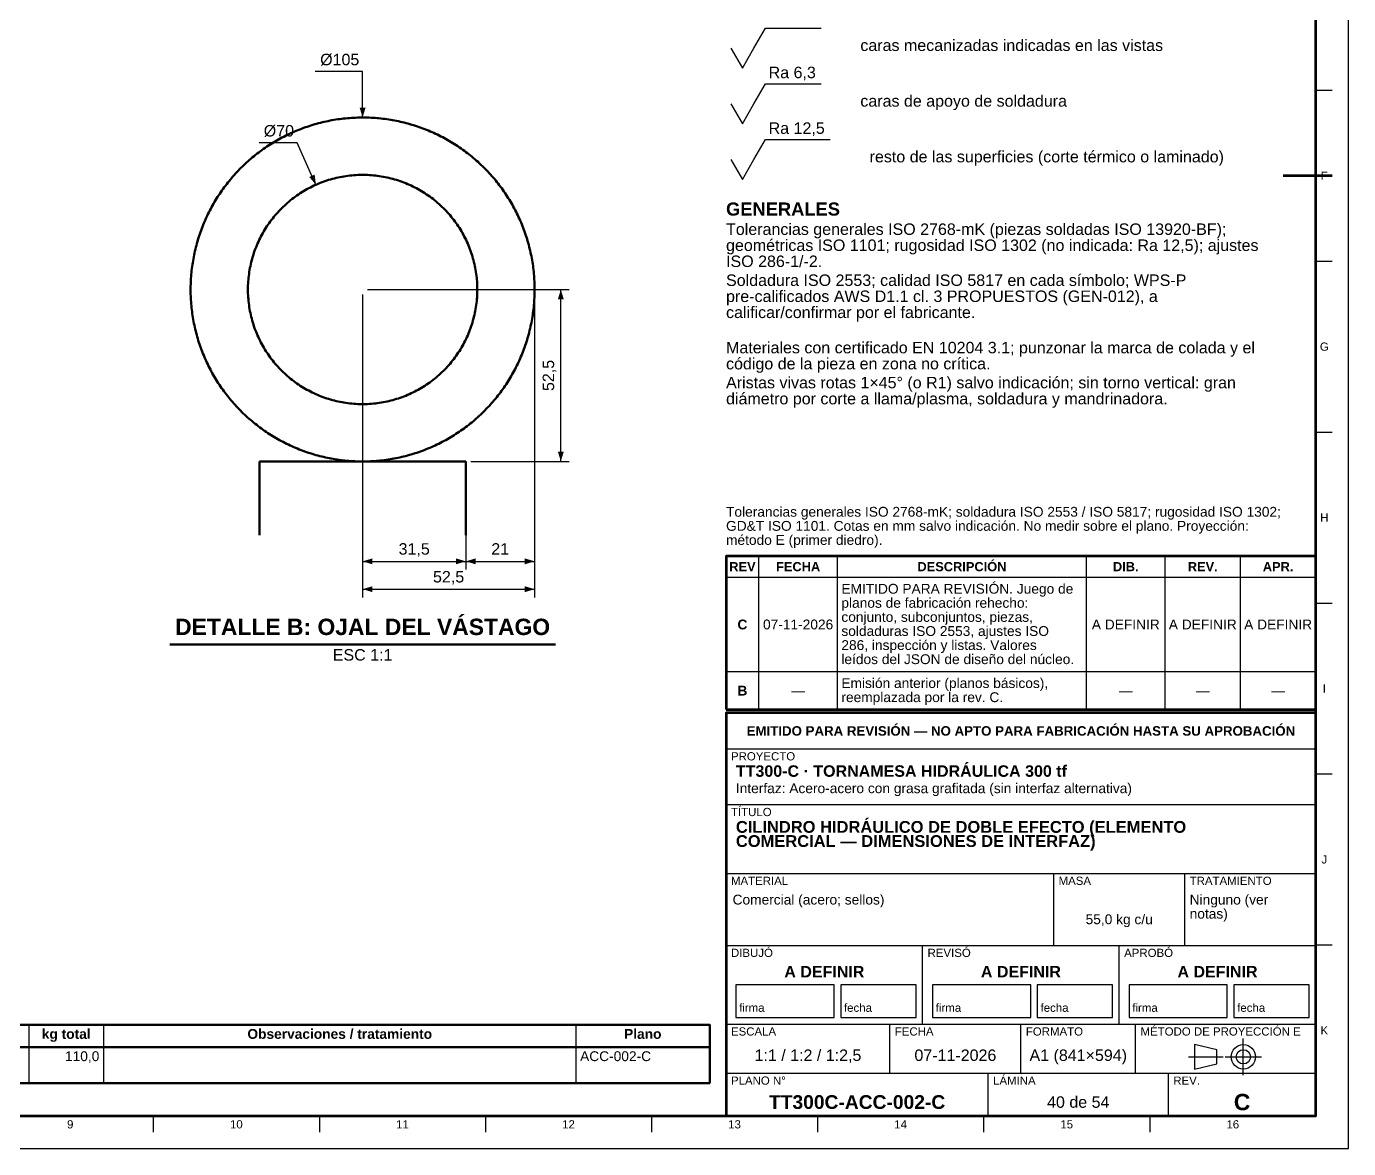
# Model space of a CAD drawing. Header units: millimetres. Extents: x 0 to 841, y 0 to 594.
# Drawn here: x 437.5 to 841, y 0 to 342.6 of the extents above; entities that cross this region are included whole.
import ezdxf
from ezdxf.enums import TextEntityAlignment as Align

# ---------------------------------------------------------------- set-up
doc = ezdxf.new("R2010")
doc.units = ezdxf.units.MM
doc.linetypes.add('EJE', pattern=[31, 20, -4, 3, -4])
for name, color, linetype, lineweight in [('COTA', 7, 'CONTINUOUS', 25), ('EJE', 7, 'EJE', 25), ('FINA', 7, 'CONTINUOUS', 25), ('MARCO', 7, 'CONTINUOUS', 70), ('TXT', 7, 'CONTINUOUS', 25), ('VIS', 7, 'CONTINUOUS', 50)]:
    doc.layers.add(name, color=color, linetype=linetype, lineweight=lineweight)
doc.styles.add('STD', font='LiberationSans-Regular.ttf')
doc.styles.add('STDB', font='LiberationSans-Bold.ttf')

msp = doc.modelspace()

# ---------------------------------------------------------------- linework, layer by layer
at = {"layer": 'COTA'}
for p, q in [((540.07, 328.77), (525.62, 328.77)), ((540.07, 314.77), (540.07, 328.77)), ((520.14, 307.03), (508.52, 307.03)), ((525.83, 294.24), (520.14, 307.03)), ((540.07, 260.77), (540.07, 176.77)), ((540.07, 260.77), (540.07, 168.27)), ((541.57, 262.27), (603.07, 262.27)), ((592.57, 260.77), (592.57, 176.77)), ((592.57, 260.77), (592.57, 168.27)), ((600.57, 209.77), (600.57, 262.27)), ((571.57, 208.27), (571.57, 176.77)), ((571.57, 208.27), (571.57, 176.77)), ((573.07, 209.77), (603.07, 209.77)), ((540.07, 179.27), (571.57, 179.27)), ((571.57, 179.27), (592.57, 179.27)), ((540.07, 170.77), (592.57, 170.77))]:
    msp.add_line(p, q, dxfattribs=at)
for points in [[(659.5, 335.93), (663, 342.03), (679.99, 342.03)], [(652.5, 335.93), (656, 329.83), (659.5, 335.93)], [(659.5, 318.93), (663, 325.03), (679.99, 325.03)], [(652.5, 318.93), (656, 312.83), (659.5, 318.93)], [(659.5, 301.93), (663, 308.03), (682.82, 308.03)], [(652.5, 301.93), (656, 295.83), (659.5, 301.93)]]:
    msp.add_lwpolyline(points, dxfattribs=at)
for points in [[(540.07, 314.77), (540.97, 317.77), (539.17, 317.77)], [(525.83, 294.24), (525.44, 297.35), (523.79, 296.62)], [(600.57, 262.27), (599.67, 259.27), (601.47, 259.27)], [(600.57, 209.77), (601.47, 212.77), (599.67, 212.77)], [(540.07, 179.27), (543.07, 178.37), (543.07, 180.17)], [(571.57, 179.27), (568.57, 180.17), (568.57, 178.37)], [(571.57, 179.27), (574.57, 178.37), (574.57, 180.17)], [(592.57, 179.27), (589.57, 180.17), (589.57, 178.37)], [(540.07, 170.77), (543.07, 169.87), (543.07, 171.67)], [(592.57, 170.77), (589.57, 171.67), (589.57, 169.87)]]:
    msp.add_solid(points, dxfattribs=at)
at = {"layer": 'EJE'}
for p, q in [((808.88, 22.42), (808.88, 33.58)), ((792.14, 28), (802.68, 28)), ((803.3, 28), (814.46, 28))]:
    msp.add_line(p, q, dxfattribs=at)
at = {"layer": 'FINA'}
for p, q in [((831, 323.09), (836, 323.09)), ((831, 270.91), (836, 270.91)), ((831, 218.73), (836, 218.73)), ((661, 134), (661, 180.9)), ((685, 134), (685, 180.9)), ((761, 134), (761, 180.9)), ((785, 134), (785, 180.9)), ((808, 134), (808, 180.9)), ((651, 174.4), (831, 174.4)), ((831, 166.55), (836, 166.55)), ((651, 145.6), (831, 145.6)), ((651, 134), (831, 134)), ((651, 133), (831, 133)), ((651, 122), (831, 122)), ((831, 114.36), (836, 114.36)), ((651, 105), (831, 105)), ((651, 84), (831, 84)), ((751, 62), (751, 84)), ((791, 62), (791, 84)), ((651, 62), (831, 62)), ((711, 38), (711, 62)), ((771, 38), (771, 62)), ((831, 62.18), (836, 62.18)), ((438.2, 37.8), (438.2, 20)), ((461.02, 37.8), (461.02, 20)), ((605.16, 37.8), (605.16, 20)), ((651, 38), (831, 38)), ((701, 23), (701, 38)), ((741, 23), (741, 38)), ((776, 23), (776, 38)), ((25, 31), (646, 31)), ((651, 23), (831, 23)), ((731, 10), (731, 23)), ((786, 10), (786, 23)), ((476.19, 10), (476.19, 5)), ((526.88, 10), (526.88, 5)), ((577.56, 10), (577.56, 5)), ((628.25, 10), (628.25, 5)), ((678.94, 10), (678.94, 5)), ((729.62, 10), (729.62, 5)), ((780.31, 10), (780.31, 5))]:
    msp.add_line(p, q, dxfattribs=at)
for points in [[(0, 0), (841, 0), (841, 594), (0, 594)], [(654, 40), (684, 40), (684, 50), (654, 50)], [(686, 40), (709, 40), (709, 50), (686, 50)], [(714, 40), (744, 40), (744, 50), (714, 50)], [(746, 40), (769, 40), (769, 50), (746, 50)], [(774, 40), (804, 40), (804, 50), (774, 50)], [(806, 40), (829, 40), (829, 50), (806, 50)], [(794, 24.28), (800.82, 25.83), (800.82, 30.17), (794, 31.72)]]:
    msp.add_lwpolyline(points, close=True, dxfattribs=at)
for radius in [3.72, 2.17]:
    msp.add_circle((808.88, 28), radius, dxfattribs=at)
at = {"layer": 'MARCO'}
msp.add_line((836, 297), (821, 297), dxfattribs=at)
for points in [[(20, 10), (831, 10), (831, 584), (20, 584)], [(651, 134), (831, 134), (831, 180.9), (651, 180.9)], [(651, 10), (831, 10), (831, 133), (651, 133)]]:
    msp.add_lwpolyline(points, close=True, dxfattribs=at)
at = {"layer": 'VIS'}
for p, q in [((481.19, 153.87), (598.96, 153.87)), ((646, 37.8), (646, 20)), ((25, 20), (646, 20))]:
    msp.add_line(p, q, dxfattribs=at)
for points in [[(592.57, 262.27), (592.57, 262.87), (592.56, 263.47), (592.54, 264.07), (592.52, 264.67), (592.48, 265.27), (592.45, 265.87), (592.4, 266.47), (592.35, 267.07), (592.29, 267.66), (592.23, 268.26), (592.16, 268.86), (592.08, 269.45), (591.99, 270.05), (591.9, 270.64), (591.8, 271.23), (591.69, 271.82), (591.58, 272.41), (591.46, 273), (591.34, 273.59), (591.2, 274.17), (591.06, 274.76), (590.92, 275.34), (590.76, 275.92), (590.61, 276.5), (590.44, 277.08), (590.27, 277.65), (590.09, 278.23), (589.9, 278.8), (589.71, 279.37), (589.51, 279.93), (589.31, 280.5), (589.09, 281.06), (588.88, 281.62), (588.65, 282.17), (588.42, 282.73), (588.18, 283.28), (587.94, 283.83), (587.69, 284.38), (587.43, 284.92), (587.17, 285.46), (586.9, 286), (586.63, 286.53), (586.35, 287.06), (586.06, 287.59), (585.77, 288.11), (585.47, 288.63), (585.17, 289.15), (584.86, 289.67), (584.54, 290.18), (584.22, 290.68), (583.89, 291.19), (583.56, 291.69), (583.22, 292.18), (582.87, 292.67), (582.52, 293.16), (582.16, 293.64), (581.8, 294.12), (581.44, 294.6), (581.06, 295.07), (580.69, 295.54), (580.3, 296), (579.91, 296.46), (579.52, 296.91), (579.12, 297.36), (578.72, 297.8), (578.31, 298.24), (577.89, 298.68), (577.48, 299.11), (577.05, 299.53), (576.62, 299.95), (576.19, 300.37), (575.75, 300.78), (575.31, 301.19), (574.86, 301.59), (574.41, 301.98), (573.95, 302.37), (573.49, 302.76), (573.03, 303.14), (572.56, 303.51), (572.08, 303.88), (571.61, 304.24), (571.12, 304.6), (570.64, 304.95), (570.15, 305.3), (569.65, 305.64), (569.15, 305.98), (568.65, 306.31), (568.15, 306.63), (567.64, 306.95), (567.13, 307.26), (566.61, 307.57), (566.09, 307.87), (565.57, 308.16), (565.04, 308.45), (564.51, 308.73), (563.98, 309.01), (563.44, 309.28), (562.9, 309.54), (562.36, 309.8), (561.81, 310.05), (561.27, 310.3), (560.72, 310.54), (560.16, 310.77), (559.61, 311), (559.05, 311.22), (558.49, 311.43), (557.92, 311.64), (557.36, 311.84), (556.79, 312.04), (556.22, 312.22), (555.65, 312.41), (555.07, 312.58), (554.49, 312.75), (553.92, 312.91), (553.34, 313.07), (552.75, 313.21), (552.17, 313.36), (551.59, 313.49), (551, 313.62), (550.41, 313.74), (549.82, 313.86), (549.23, 313.96), (548.64, 314.06), (548.05, 314.16), (547.45, 314.25), (546.86, 314.33), (546.26, 314.4), (545.66, 314.47), (545.07, 314.53), (544.47, 314.58), (543.87, 314.63), (543.27, 314.67), (542.67, 314.7), (542.07, 314.73), (541.47, 314.75), (540.87, 314.76), (540.27, 314.77), (539.67, 314.77), (539.07, 314.76), (538.47, 314.74), (537.87, 314.72), (537.27, 314.69), (536.67, 314.66), (536.07, 314.62), (535.47, 314.57), (534.88, 314.51), (534.28, 314.45), (533.68, 314.38), (533.09, 314.3), (532.49, 314.22), (531.9, 314.13), (531.3, 314.03), (530.71, 313.93), (530.12, 313.82), (529.53, 313.7), (528.95, 313.58), (528.36, 313.45), (527.78, 313.31), (527.19, 313.17), (526.61, 313.01), (526.03, 312.86), (525.45, 312.69), (524.88, 312.52), (524.3, 312.35), (523.73, 312.16), (523.16, 311.97), (522.6, 311.78), (522.03, 311.57), (521.47, 311.36), (520.91, 311.15), (520.35, 310.92), (519.8, 310.7), (519.24, 310.46), (518.69, 310.22), (518.15, 309.97), (517.6, 309.72), (517.06, 309.46), (516.52, 309.19), (515.99, 308.92), (515.45, 308.64), (514.93, 308.36), (514.4, 308.07), (513.88, 307.77), (513.36, 307.47), (512.84, 307.16), (512.33, 306.84), (511.83, 306.52), (511.32, 306.2), (510.82, 305.87), (510.32, 305.53), (509.83, 305.18), (509.34, 304.84), (508.86, 304.48), (508.38, 304.12), (507.9, 303.76), (507.43, 303.39), (506.96, 303.01), (506.5, 302.63), (506.04, 302.24), (505.58, 301.85), (505.13, 301.45), (504.68, 301.05), (504.24, 300.64), (503.81, 300.23), (503.37, 299.81), (502.95, 299.39), (502.53, 298.97), (502.11, 298.53), (501.7, 298.1), (501.29, 297.66), (500.89, 297.21), (500.49, 296.76), (500.1, 296.3), (499.71, 295.84), (499.33, 295.38), (498.95, 294.91), (498.58, 294.44), (498.22, 293.96), (497.86, 293.48), (497.5, 293), (497.15, 292.51), (496.81, 292.02), (496.47, 291.52), (496.14, 291.02), (495.82, 290.51), (495.5, 290.01), (495.18, 289.5), (494.87, 288.98), (494.57, 288.46), (494.27, 287.94), (493.98, 287.41), (493.7, 286.88), (493.42, 286.35), (493.15, 285.82), (492.88, 285.28), (492.62, 284.74), (492.37, 284.19), (492.12, 283.65), (491.88, 283.1), (491.64, 282.54), (491.42, 281.99), (491.19, 281.43), (490.98, 280.87), (490.77, 280.31), (490.56, 279.74), (490.37, 279.18), (490.18, 278.61), (489.99, 278.03), (489.82, 277.46), (489.65, 276.89), (489.48, 276.31), (489.33, 275.73), (489.17, 275.15), (489.03, 274.56), (488.89, 273.98), (488.76, 273.39), (488.64, 272.81), (488.52, 272.22), (488.41, 271.63), (488.31, 271.03), (488.21, 270.44), (488.12, 269.85), (488.04, 269.25), (487.96, 268.66), (487.89, 268.06), (487.83, 267.46), (487.77, 266.87), (487.72, 266.27), (487.68, 265.67), (487.65, 265.07), (487.62, 264.47), (487.6, 263.87), (487.58, 263.27), (487.57, 262.67), (487.57, 262.07), (487.58, 261.47), (487.59, 260.87), (487.61, 260.27), (487.64, 259.67), (487.67, 259.07), (487.71, 258.47), (487.76, 257.87), (487.81, 257.27), (487.87, 256.68), (487.94, 256.08), (488.01, 255.48), (488.09, 254.89), (488.18, 254.29), (488.27, 253.7), (488.38, 253.11), (488.48, 252.52), (488.6, 251.93), (488.72, 251.34), (488.85, 250.75), (488.98, 250.17), (489.13, 249.59), (489.27, 249), (489.43, 248.42), (489.59, 247.85), (489.76, 247.27), (489.93, 246.69), (490.12, 246.12), (490.3, 245.55), (490.5, 244.98), (490.7, 244.42), (490.91, 243.85), (491.12, 243.29), (491.34, 242.73), (491.57, 242.18), (491.8, 241.62), (492.04, 241.07), (492.28, 240.53), (492.54, 239.98), (492.79, 239.44), (493.06, 238.9), (493.33, 238.36), (493.61, 237.83), (493.89, 237.3), (494.18, 236.77), (494.47, 236.25), (494.77, 235.73), (495.08, 235.21), (495.39, 234.7), (495.71, 234.19), (496.03, 233.69), (496.36, 233.18), (496.7, 232.69), (497.04, 232.19), (497.39, 231.7), (497.74, 231.22), (498.1, 230.73), (498.46, 230.26), (498.83, 229.78), (499.2, 229.31), (499.58, 228.85), (499.97, 228.39), (500.36, 227.93), (500.75, 227.48), (501.15, 227.03), (501.56, 226.59), (501.97, 226.15), (502.39, 225.72), (502.81, 225.29), (503.23, 224.86), (503.66, 224.44), (504.1, 224.03), (504.54, 223.62), (504.98, 223.22), (505.43, 222.82), (505.88, 222.43), (506.34, 222.04), (506.8, 221.65), (507.27, 221.28), (507.74, 220.9), (508.22, 220.54), (508.7, 220.18), (509.18, 219.82), (509.67, 219.47), (510.16, 219.12), (510.65, 218.78), (511.15, 218.45), (511.66, 218.12), (512.16, 217.8), (512.67, 217.48), (513.19, 217.17), (513.71, 216.87), (514.23, 216.57), (514.75, 216.28), (515.28, 215.99), (515.81, 215.71), (516.34, 215.44), (516.88, 215.17), (517.42, 214.91), (517.96, 214.65), (518.51, 214.4), (519.06, 214.16), (519.61, 213.92), (520.17, 213.69), (520.72, 213.46), (521.28, 213.25), (521.84, 213.03), (522.41, 212.83), (522.97, 212.63), (523.54, 212.44), (524.11, 212.25), (524.69, 212.07), (525.26, 211.9), (525.84, 211.73), (526.42, 211.58), (527, 211.42), (527.58, 211.28), (528.17, 211.14), (528.75, 211), (529.34, 210.88), (529.93, 210.76), (530.52, 210.65), (531.11, 210.54), (531.7, 210.44), (532.29, 210.35), (532.89, 210.26), (533.48, 210.18), (534.08, 210.11), (534.68, 210.05), (535.27, 209.99), (535.87, 209.94), (536.47, 209.89), (537.07, 209.85), (537.67, 209.82), (538.27, 209.8), (538.87, 209.78), (539.47, 209.77), (540.07, 209.77)], [(575.07, 262.27), (575.07, 261.67), (575.05, 261.07), (575.02, 260.47), (574.99, 259.87), (574.94, 259.27), (574.89, 258.67), (574.82, 258.07), (574.74, 257.48), (574.65, 256.88), (574.56, 256.29), (574.45, 255.7), (574.33, 255.11), (574.2, 254.52), (574.06, 253.94), (573.92, 253.36), (573.76, 252.78), (573.59, 252.2), (573.41, 251.62), (573.23, 251.05), (573.03, 250.49), (572.82, 249.92), (572.6, 249.36), (572.38, 248.81), (572.14, 248.25), (571.9, 247.7), (571.64, 247.16), (571.38, 246.62), (571.1, 246.09), (570.82, 245.56), (570.53, 245.03), (570.23, 244.51), (569.92, 243.99), (569.6, 243.48), (569.28, 242.98), (568.94, 242.48), (568.6, 241.99), (568.24, 241.5), (567.88, 241.02), (567.52, 240.55), (567.14, 240.08), (566.75, 239.62), (566.36, 239.16), (565.96, 238.72), (565.55, 238.27), (565.14, 237.84), (564.71, 237.41), (564.28, 236.99), (563.85, 236.58), (563.4, 236.18), (562.95, 235.78), (562.49, 235.39), (562.03, 235.01), (561.56, 234.64), (561.08, 234.27), (560.59, 233.92), (560.1, 233.57), (559.61, 233.23), (559.11, 232.9), (558.6, 232.58), (558.09, 232.26), (557.57, 231.96), (557.05, 231.66), (556.52, 231.38), (555.99, 231.1), (555.45, 230.83), (554.91, 230.57), (554.36, 230.32), (553.81, 230.08), (553.26, 229.85), (552.7, 229.63), (552.14, 229.41), (551.57, 229.21), (551, 229.02), (550.43, 228.84), (549.85, 228.66), (549.27, 228.5), (548.69, 228.35), (548.11, 228.2), (547.52, 228.07), (546.94, 227.95), (546.35, 227.84), (545.75, 227.73), (545.16, 227.64), (544.56, 227.56), (543.97, 227.49), (543.37, 227.42), (542.77, 227.37), (542.17, 227.33), (541.57, 227.3), (540.97, 227.28), (540.37, 227.27), (539.77, 227.27), (539.17, 227.28), (538.57, 227.3), (537.97, 227.33), (537.37, 227.37), (536.77, 227.42), (536.17, 227.49), (535.58, 227.56), (534.98, 227.64), (534.39, 227.73), (533.8, 227.84), (533.21, 227.95), (532.62, 228.07), (532.03, 228.2), (531.45, 228.35), (530.87, 228.5), (530.29, 228.66), (529.71, 228.84), (529.14, 229.02), (528.57, 229.21), (528.01, 229.41), (527.44, 229.63), (526.89, 229.85), (526.33, 230.08), (525.78, 230.32), (525.23, 230.57), (524.69, 230.83), (524.15, 231.1), (523.62, 231.38), (523.09, 231.66), (522.57, 231.96), (522.05, 232.26), (521.54, 232.58), (521.03, 232.9), (520.53, 233.23), (520.04, 233.57), (519.55, 233.92), (519.06, 234.27), (518.59, 234.64), (518.11, 235.01), (517.65, 235.39), (517.19, 235.78), (516.74, 236.18), (516.3, 236.58), (515.86, 236.99), (515.43, 237.41), (515.01, 237.84), (514.59, 238.27), (514.18, 238.72), (513.78, 239.16), (513.39, 239.62), (513, 240.08), (512.63, 240.55), (512.26, 241.02), (511.9, 241.5), (511.54, 241.99), (511.2, 242.48), (510.87, 242.98), (510.54, 243.48), (510.22, 243.99), (509.91, 244.51), (509.61, 245.03), (509.32, 245.56), (509.04, 246.09), (508.76, 246.62), (508.5, 247.16), (508.25, 247.7), (508, 248.25), (507.76, 248.81), (507.54, 249.36), (507.32, 249.92), (507.11, 250.49), (506.92, 251.05), (506.73, 251.62), (506.55, 252.2), (506.38, 252.78), (506.22, 253.36), (506.08, 253.94), (505.94, 254.52), (505.81, 255.11), (505.69, 255.7), (505.59, 256.29), (505.49, 256.88), (505.4, 257.48), (505.32, 258.07), (505.26, 258.67), (505.2, 259.27), (505.15, 259.87), (505.12, 260.47), (505.09, 261.07), (505.08, 261.67), (505.07, 262.27), (505.08, 262.87), (505.09, 263.47), (505.12, 264.07), (505.15, 264.67), (505.2, 265.27), (505.26, 265.87), (505.32, 266.46), (505.4, 267.06), (505.49, 267.66), (505.59, 268.25), (505.69, 268.84), (505.81, 269.43), (505.94, 270.02), (506.08, 270.6), (506.22, 271.18), (506.38, 271.76), (506.55, 272.34), (506.73, 272.91), (506.92, 273.48), (507.11, 274.05), (507.32, 274.62), (507.54, 275.18), (507.76, 275.73), (508, 276.28), (508.25, 276.83), (508.5, 277.38), (508.76, 277.92), (509.04, 278.45), (509.32, 278.98), (509.61, 279.51), (509.91, 280.03), (510.22, 280.54), (510.54, 281.05), (510.87, 281.56), (511.2, 282.06), (511.54, 282.55), (511.9, 283.04), (512.26, 283.52), (512.63, 283.99), (513, 284.46), (513.39, 284.92), (513.78, 285.37), (514.18, 285.82), (514.59, 286.26), (515.01, 286.7), (515.43, 287.12), (515.86, 287.54), (516.3, 287.95), (516.74, 288.36), (517.19, 288.76), (517.65, 289.14), (518.11, 289.53), (518.59, 289.9), (519.06, 290.26), (519.55, 290.62), (520.04, 290.97), (520.53, 291.31), (521.03, 291.64), (521.54, 291.96), (522.05, 292.27), (522.57, 292.58), (523.09, 292.88), (523.62, 293.16), (524.15, 293.44), (524.69, 293.71), (525.23, 293.97), (525.78, 294.22), (526.33, 294.46), (526.89, 294.69), (527.44, 294.91), (528.01, 295.12), (528.57, 295.33), (529.14, 295.52), (529.71, 295.7), (530.29, 295.87), (530.87, 296.04), (531.45, 296.19), (532.03, 296.33), (532.62, 296.47), (533.21, 296.59), (533.8, 296.7), (534.39, 296.8), (534.98, 296.9), (535.58, 296.98), (536.17, 297.05), (536.77, 297.11), (537.37, 297.16), (537.97, 297.21), (538.57, 297.24), (539.17, 297.26), (539.77, 297.27), (540.37, 297.27), (540.97, 297.26), (541.57, 297.24), (542.17, 297.21), (542.77, 297.16), (543.37, 297.11), (543.97, 297.05), (544.56, 296.98), (545.16, 296.9), (545.75, 296.8), (546.35, 296.7), (546.94, 296.59), (547.52, 296.47), (548.11, 296.33), (548.69, 296.19), (549.27, 296.04), (549.85, 295.87), (550.43, 295.7), (551, 295.52), (551.57, 295.33), (552.14, 295.12), (552.7, 294.91), (553.26, 294.69), (553.81, 294.46), (554.36, 294.22), (554.91, 293.97), (555.45, 293.71), (555.99, 293.44), (556.52, 293.16), (557.05, 292.88), (557.57, 292.58), (558.09, 292.27), (558.6, 291.96), (559.11, 291.64), (559.61, 291.31), (560.1, 290.97), (560.59, 290.62), (561.08, 290.26), (561.56, 289.9), (562.03, 289.53), (562.49, 289.14), (562.95, 288.76), (563.4, 288.36), (563.85, 287.95), (564.28, 287.54), (564.71, 287.12), (565.14, 286.7), (565.55, 286.26), (565.96, 285.82), (566.36, 285.37), (566.75, 284.92), (567.14, 284.46), (567.52, 283.99), (567.88, 283.52), (568.24, 283.04), (568.6, 282.55), (568.94, 282.06), (569.28, 281.56), (569.6, 281.05), (569.92, 280.54), (570.23, 280.03), (570.53, 279.51), (570.82, 278.98), (571.1, 278.45), (571.38, 277.92), (571.64, 277.38), (571.9, 276.83), (572.14, 276.28), (572.38, 275.73), (572.6, 275.18), (572.82, 274.62), (573.03, 274.05), (573.23, 273.48), (573.41, 272.91), (573.59, 272.34), (573.76, 271.76), (573.92, 271.18), (574.06, 270.6), (574.2, 270.02), (574.33, 269.43), (574.45, 268.84), (574.56, 268.25), (574.65, 267.66), (574.74, 267.06), (574.82, 266.46), (574.89, 265.87), (574.94, 265.27), (574.99, 264.67), (575.02, 264.07), (575.05, 263.47), (575.07, 262.87), (575.07, 262.27)], [(540.07, 209.77), (540.67, 209.77), (541.27, 209.78), (541.88, 209.8), (542.48, 209.82), (543.08, 209.86), (543.68, 209.89), (544.28, 209.94), (544.88, 209.99), (545.48, 210.05), (546.08, 210.11), (546.67, 210.19), (547.27, 210.27), (547.87, 210.35), (548.46, 210.44), (549.06, 210.54), (549.65, 210.65), (550.24, 210.76), (550.83, 210.88), (551.42, 211.01), (552, 211.14), (552.59, 211.28), (553.17, 211.43), (553.76, 211.58), (554.34, 211.74), (554.91, 211.91), (555.49, 212.08), (556.07, 212.26), (556.64, 212.45), (557.21, 212.64), (557.78, 212.84), (558.34, 213.05), (558.9, 213.26), (559.46, 213.48), (560.02, 213.71), (560.58, 213.94), (561.13, 214.18), (561.68, 214.42), (562.23, 214.67), (562.77, 214.93), (563.31, 215.19), (563.85, 215.46), (564.39, 215.74), (564.92, 216.02), (565.45, 216.31), (565.97, 216.6), (566.49, 216.9), (567.01, 217.21), (567.53, 217.52), (568.04, 217.84), (568.55, 218.16), (569.05, 218.49), (569.55, 218.83), (570.05, 219.17), (570.54, 219.51), (571.03, 219.87), (571.51, 220.22), (571.99, 220.59), (572.47, 220.96), (572.94, 221.33), (573.41, 221.71), (573.87, 222.09), (574.33, 222.48), (574.78, 222.88), (575.23, 223.28), (575.67, 223.69), (576.11, 224.1), (576.55, 224.51), (576.98, 224.93), (577.41, 225.36), (577.83, 225.79), (578.24, 226.23), (578.65, 226.67), (579.06, 227.11), (579.46, 227.56), (579.85, 228.01), (580.25, 228.47), (580.63, 228.93), (581.01, 229.4), (581.38, 229.87), (581.75, 230.35), (582.12, 230.83), (582.47, 231.31), (582.83, 231.8), (583.17, 232.29), (583.51, 232.79), (583.85, 233.29), (584.18, 233.79), (584.5, 234.3), (584.82, 234.81), (585.13, 235.33), (585.44, 235.85), (585.74, 236.37), (586.03, 236.89), (586.32, 237.42), (586.6, 237.95), (586.88, 238.49), (587.15, 239.03), (587.41, 239.57), (587.67, 240.11), (587.92, 240.66), (588.16, 241.21), (588.4, 241.76), (588.63, 242.32), (588.86, 242.88), (589.08, 243.44), (589.29, 244), (589.5, 244.56), (589.7, 245.13), (589.89, 245.7), (590.08, 246.27), (590.26, 246.85), (590.43, 247.43), (590.6, 248), (590.76, 248.58), (590.91, 249.17), (591.06, 249.75), (591.2, 250.34), (591.33, 250.92), (591.46, 251.51), (591.58, 252.1), (591.69, 252.69), (591.8, 253.28), (591.9, 253.88), (591.99, 254.47), (592.07, 255.07), (592.15, 255.67), (592.23, 256.26), (592.29, 256.86), (592.35, 257.46), (592.4, 258.06), (592.45, 258.66), (592.48, 259.26), (592.52, 259.86), (592.54, 260.46), (592.56, 261.07), (592.57, 261.67), (592.57, 262.27)], [(571.57, 209.77), (570.97, 209.77), (570.37, 209.77), (569.77, 209.77), (569.17, 209.77), (568.57, 209.77), (567.97, 209.77), (567.37, 209.77), (566.77, 209.77), (566.17, 209.77), (565.57, 209.77), (564.97, 209.77), (564.37, 209.77), (563.77, 209.77), (563.17, 209.77), (562.57, 209.77), (561.97, 209.77), (561.37, 209.77), (560.77, 209.77), (560.17, 209.77), (559.57, 209.77), (558.97, 209.77), (558.37, 209.77), (557.77, 209.77), (557.17, 209.77), (556.57, 209.77), (555.97, 209.77), (555.37, 209.77), (554.77, 209.77), (554.17, 209.77), (553.57, 209.77), (552.97, 209.77), (552.37, 209.77), (551.77, 209.77), (551.17, 209.77), (550.57, 209.77), (549.97, 209.77), (549.37, 209.77), (548.77, 209.77), (548.17, 209.77), (547.57, 209.77), (546.97, 209.77), (546.37, 209.77), (545.77, 209.77), (545.17, 209.77), (544.57, 209.77), (543.97, 209.77), (543.37, 209.77), (542.77, 209.77), (542.17, 209.77), (541.57, 209.77), (540.97, 209.77), (540.37, 209.77), (539.77, 209.77), (539.17, 209.77), (538.57, 209.77), (537.97, 209.77), (537.37, 209.77), (536.77, 209.77), (536.17, 209.77), (535.57, 209.77), (534.97, 209.77), (534.37, 209.77), (533.77, 209.77), (533.17, 209.77), (532.57, 209.77), (531.97, 209.77), (531.37, 209.77), (530.77, 209.77), (530.17, 209.77), (529.57, 209.77), (528.97, 209.77), (528.37, 209.77), (527.77, 209.77), (527.17, 209.77), (526.57, 209.77), (525.97, 209.77), (525.37, 209.77), (524.77, 209.77), (524.17, 209.77), (523.57, 209.77), (522.97, 209.77), (522.37, 209.77), (521.77, 209.77), (521.17, 209.77), (520.57, 209.77), (519.97, 209.77), (519.37, 209.77), (518.77, 209.77), (518.17, 209.77), (517.57, 209.77), (516.97, 209.77), (516.37, 209.77), (515.77, 209.77), (515.17, 209.77), (514.57, 209.77), (513.97, 209.77), (513.37, 209.77), (512.77, 209.77), (512.17, 209.77), (511.57, 209.77), (510.97, 209.77), (510.37, 209.77), (509.77, 209.77), (509.17, 209.77), (508.57, 209.77)], [(508.57, 187.27), (508.57, 209.77)], [(571.57, 209.77), (571.57, 187.27)]]:
    msp.add_lwpolyline(points, dxfattribs=at)
msp.add_lwpolyline([(25, 31), (646, 31), (646, 37.8), (25, 37.8)], close=True, dxfattribs=at)

# ---------------------------------------------------------------- texts
at = {"layer": 'TXT', "style": 'STD'}
for s, height, p in [('caras mecanizadas indicadas en las vistas', 3.5, (691.99, 336.83)), ('caras de apoyo de soldadura', 3.5, (691.99, 319.83)), ('resto de las superficies (corte térmico o laminado)', 3.5, (694.82, 302.83)), ('ACC-002-C', 3, (606.46, 28.2))]:
    msp.add_text(s, height=height, dxfattribs=at).set_placement(p, align=Align.MIDDLE_LEFT)
for s, p in [('Ø105', (539.07, 329.67)), ('Ø70', (519.14, 307.93))]:
    msp.add_text(s, height=3.5, dxfattribs=at).set_placement(p, align=Align.BOTTOM_RIGHT)
for s, height, p in [('Ra 6,3', 3.5, (664, 325.73)), ('Ra 12,5', 3.5, (664, 308.73)), ('Tolerancias generales ISO 2768-mK; soldadura ISO 2553 / ISO 5817; rugosidad ISO 1302;', 3, (651, 192)), ('GD&T ISO 1101. Cotas en mm salvo indicación. No medir sobre el plano. Proyección:', 3, (651, 187.7)), ('método E (primer diedro).', 3, (651, 183.4)), ('firma', 2.5, (655, 41)), ('fecha', 2.5, (687, 41)), ('firma', 2.5, (715, 41)), ('fecha', 2.5, (747, 41)), ('firma', 2.5, (775, 41)), ('fecha', 2.5, (807, 41))]:
    msp.add_text(s, height=height, dxfattribs=at).set_placement(p, align=Align.BOTTOM_LEFT)
at = {"layer": 'TXT'}
for s, height, style, p in [('F', 2.5, 'STD', (833.6, 297)), ('G', 2.5, 'STD', (833.6, 244.82)), ('H', 2.5, 'STD', (833.6, 192.64)), ('REV', 2.8, 'STDB', (656, 177.65)), ('FECHA', 2.8, 'STDB', (673, 177.65)), ('DESCRIPCIÓN', 2.8, 'STDB', (723, 177.65)), ('DIB.', 2.8, 'STDB', (773, 177.65)), ('REV.', 2.8, 'STDB', (796.5, 177.65)), ('APR.', 2.8, 'STDB', (819.5, 177.65)), ('C', 3, 'STDB', (656, 160)), ('07-11-2026', 3, 'STD', (673, 160)), ('A DEFINIR', 3, 'STD', (773, 160)), ('A DEFINIR', 3, 'STD', (796.5, 160)), ('A DEFINIR', 3, 'STD', (819.5, 160)), ('B', 3, 'STDB', (656, 139.8)), ('I', 2.5, 'STD', (833.6, 140.45)), ('—', 3, 'STD', (673, 139.8)), ('—', 3, 'STD', (773, 139.8)), ('—', 3, 'STD', (796.5, 139.8)), ('—', 3, 'STD', (819.5, 139.8)), ('EMITIDO PARA REVISIÓN — NO APTO PARA FABRICACIÓN HASTA SU APROBACIÓN', 2.9, 'STDB', (741, 127.5)), ('J', 2.5, 'STD', (833.6, 88.27)), ('55,0 kg c/u', 3, 'STD', (771, 70)), ('A DEFINIR', 3.5, 'STDB', (681, 54)), ('A DEFINIR', 3.5, 'STDB', (741, 54)), ('A DEFINIR', 3.5, 'STDB', (801, 54)), ('kg total', 3, 'STDB', (449.61, 35)), ('Observaciones / tratamiento', 3, 'STDB', (533.09, 35)), ('Plano', 3, 'STDB', (625.58, 35)), ('K', 2.5, 'STD', (833.6, 36.09)), ('1:1 / 1:2 / 1:2,5', 3.5, 'STD', (676, 28.5)), ('07-11-2026', 3.5, 'STD', (721, 28.5)), ('A1 (841×594)', 3.5, 'STD', (758.5, 28.5)), ('TT300C-ACC-002-C', 4.2, 'STDB', (691, 14.2)), ('C', 5, 'STDB', (808.5, 14.2)), ('40 de 54', 3.5, 'STD', (758.5, 14.2)), ('9', 2.5, 'STD', (450.84, 7.4)), ('10', 2.5, 'STD', (501.53, 7.4)), ('11', 2.5, 'STD', (552.22, 7.4)), ('12', 2.5, 'STD', (602.91, 7.4)), ('13', 2.5, 'STD', (653.59, 7.4)), ('14', 2.5, 'STD', (704.28, 7.4)), ('15', 2.5, 'STD', (754.97, 7.4)), ('16', 2.5, 'STD', (805.66, 7.4))]:
    msp.add_text(s, height=height, dxfattribs=dict(at, style=style)).set_placement(p, align=Align.MIDDLE_CENTER)
for s, height, style, p in [('GENERALES', 4, 'STDB', (651, 288.83)), ('Tolerancias generales ISO 2768-mK (piezas soldadas ISO 13920-BF);', 3.5, 'STD', (651, 282.43)), ('geométricas ISO 1101; rugosidad ISO 1302 (no indicada: Ra 12,5); ajustes', 3.5, 'STD', (651, 277.53)), ('ISO 286-1/-2.', 3.5, 'STD', (651, 272.63)), ('Soldadura ISO 2553; calidad ISO 5817 en cada símbolo; WPS-P', 3.5, 'STD', (651, 266.85)), ('pre-calificados AWS D1.1 cl. 3 PROPUESTOS (GEN-012), a', 3.5, 'STD', (651, 261.95)), ('calificar/confirmar por el fabricante.', 3.5, 'STD', (651, 257.05)), ('Materiales con certificado EN 10204 3.1; punzonar la marca de colada y el', 3.5, 'STD', (651, 246.28)), ('código de la pieza en zona no crítica.', 3.5, 'STD', (651, 241.38)), ('Aristas vivas rotas 1×45° (o R1) salvo indicación; sin torno vertical: gran', 3.5, 'STD', (651, 235.6)), ('diámetro por corte a llama/plasma, soldadura y mandrinadora.', 3.5, 'STD', (651, 230.7)), ('EMITIDO PARA REVISIÓN. Juego de', 3, 'STD', (686.2, 172.4)), ('planos de fabricación rehecho:', 3, 'STD', (686.2, 168.1)), ('conjunto, subconjuntos, piezas,', 3, 'STD', (686.2, 163.8)), ('soldaduras ISO 2553, ajustes ISO', 3, 'STD', (686.2, 159.5)), ('286, inspección y listas. Valores', 3, 'STD', (686.2, 155.2)), ('leídos del JSON de diseño del núcleo.', 3, 'STD', (686.2, 150.9)), ('Emisión anterior (planos básicos),', 3, 'STD', (686.2, 143.6)), ('reemplazada por la rev. C.', 3, 'STD', (686.2, 139.3)), ('PROYECTO', 2.5, 'STD', (652.5, 121)), ('TT300-C · TORNAMESA HIDRÁULICA 300 tf', 3.5, 'STDB', (654, 117)), ('Interfaz: Acero-acero con grasa grafitada (sin interfaz alternativa)', 3, 'STD', (654, 111.5)), ('TÍTULO', 2.5, 'STD', (652.5, 104)), ('CILINDRO HIDRÁULICO DE DOBLE EFECTO (ELEMENTO', 3.6, 'STDB', (654, 100)), ('COMERCIAL — DIMENSIONES DE INTERFAZ)', 3.6, 'STDB', (654, 95.68)), ('MATERIAL', 2.5, 'STD', (652.5, 83)), ('MASA', 2.5, 'STD', (752.5, 83)), ('TRATAMIENTO', 2.5, 'STD', (792.5, 83)), ('Comercial (acero; sellos)', 3, 'STD', (653, 77.5)), ('Ninguno (ver', 3, 'STD', (792.5, 77.5)), ('notas)', 3, 'STD', (792.5, 73.2)), ('DIBUJÓ', 2.5, 'STD', (652.5, 61)), ('REVISÓ', 2.5, 'STD', (712.5, 61)), ('APROBÓ', 2.5, 'STD', (772.5, 61)), ('ESCALA', 2.5, 'STD', (652.5, 37)), ('FECHA', 2.5, 'STD', (702.5, 37)), ('FORMATO', 2.5, 'STD', (742.5, 37)), ('MÉTODO DE PROYECCIÓN E', 2.5, 'STD', (777.5, 37)), ('PLANO N°', 2.5, 'STD', (652.5, 22)), ('LÁMINA', 2.5, 'STD', (732.5, 22)), ('REV.', 2.5, 'STD', (787.5, 22))]:
    msp.add_text(s, height=height, dxfattribs=dict(at, style=style)).set_placement(p, align=Align.TOP_LEFT)
at = {"layer": 'TXT', "style": 'STD'}
msp.add_text('52,5', height=3.5, rotation=90, dxfattribs=at).set_placement((599.57, 236.02), align=Align.BOTTOM_CENTER)
at = {"layer": 'TXT'}
for s, height, style, p in [('31,5', 3.5, 'STD', (555.82, 180.27)), ('21', 3.5, 'STD', (582.07, 180.27)), ('52,5', 3.5, 'STD', (566.32, 171.77)), ('DETALLE B: OJAL DEL VÁSTAGO', 5, 'STDB', (540.07, 155.27))]:
    msp.add_text(s, height=height, dxfattribs=dict(at, style=style)).set_placement(p, align=Align.BOTTOM_CENTER)
at = {"layer": 'TXT', "style": 'STD'}
msp.add_text('ESC 1:1', height=3.5, dxfattribs=at).set_placement((540.07, 152.47), align=Align.TOP_CENTER)
msp.add_text('110,0', height=3, dxfattribs=at).set_placement((459.72, 28.2), align=Align.MIDDLE_RIGHT)

doc.saveas('drawing.dxf')
